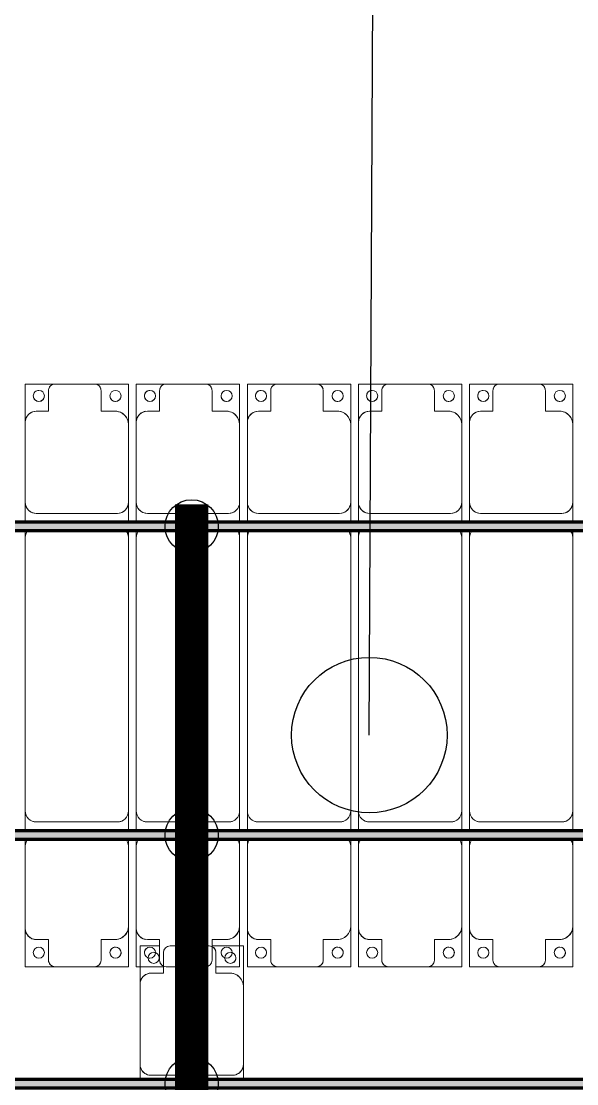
# Model space of a CAD drawing. Header units: millimetres. Extents: x -291190 to 146725, y 19759 to 185158.
# Drawn here: x -263947 to -261447, y 135990 to 140775 of the extents above; entities that cross this region are included whole.
import ezdxf

# ---------------------------------------------------------------- set-up
doc = ezdxf.new("R2010")
doc.units = ezdxf.units.MM
doc.layers.add('A-GENM', color=13, linetype='Continuous', lineweight=9)
doc.layers.add('S-BEAM', color=12, linetype='Continuous', lineweight=9)
for name, color, linetype in [('GC-BICH NEO', 6, 'Continuous'), ('GC-DAY NEO', 5, 'Continuous'), ('GC-HOP 40x60 GIA CUONG', 1, 'Continuous')]:
    doc.layers.add(name, color=color, linetype=linetype)

# ---------------------------------------------------------------- blocks, each defined once
blk = doc.blocks.new('Dầm C52 - Dầm C52-73883-KHUNG KẾT CẤU BÈ PIN 4')
at = {"layer": 'S-BEAM', "lineweight": 140}
blk.add_hatch(color=1, dxfattribs=at).paths.add_polyline_path([(-174539.9, 20), (-174539.9, -20), (174539.9, -20), (174539.9, 20), (-173700.3, 20)])
at = {"layer": 'S-BEAM', "color": 1, "lineweight": 140}
for p, q in [((-174539.9, 20), (174539.9, 20)), ((174539.9, -20), (-174539.9, -20))]:
    blk.add_line(p, q, dxfattribs=at)
blk = doc.blocks.new('Dai phao do pin - DẢI PHAO ĐỠ PIN-V50-KHUNG KẾT CẤU BÈ PIN 4')
at = {"layer": 'A-GENM', "color": 7}
for p, q in [((-1312.2, 241.6), (-1129.7, 241.6)), ((-1312.2, 101.2), (-1312.2, 241.6)), ((-1312.2, 241.6), (-1312.2, 223.4)), ((-1129.7, 241.6), (-1312.2, 241.6)), ((-779.7, 241.6), (-1129.7, 241.6)), ((-779.7, 241.6), (-711.7, 241.6)), ((-779.7, 241.6), (-711.7, 241.6)), ((-729.7, -173.4), (-729.7, 191.6)), ((-1312.2, 171.3), (-1312.2, 156.1)), ((-1189.7, 181.6), (-1189.7, 118.2)), ((-1312.2, 142), (-1312.2, 123.8)), ((-1189.7, 118.2), (-1282.2, 118.2)), ((-1312.2, 88.2), (-1312.2, -88.2)), ((-1312.2, -223.4), (-1312.2, -135.2)), ((-1282.2, -118.2), (-1189.7, -118.2)), ((-1189.7, -118.2), (-1189.7, -173.4)), ((-1312.2, -146), (-1312.2, -166.1)), ((-1312.2, -175.4), (-1312.2, -212.7)), ((-1139.7, -223.4), (-1312.2, -223.4)), ((-1248.2, -223.4), (-1229.3, -223.4)), ((-1221, -223.4), (-1139.7, -223.4)), ((-1139.7, -223.4), (-779.7, -223.4)), ((-711.7, -223.4), (-779.7, -223.4)), ((-711.7, -223.4), (-779.7, -223.4))]:
    blk.add_line(p, q, dxfattribs=at)
for centre, radius, start, end in [((-1129.7, 181.6), 60, 90, 180), ((-779.7, 191.6), 50, 360, 90), ((-779.7, 191.6), 50, 360, 75), ((-1258.6, 183.2), 25, 0, 180), ((-1258.6, 183.2), 25, 30, 75), ((-1129.7, 181.6), 60, 120, 180), ((-1258.6, 183.2), 25, 165, 180), ((-1258.6, 183.2), 25, 180, 0), ((-1258.6, 183.2), 25, 180, 270), ((-1282.2, 88.2), 30, 90, 180), ((-1282.2, 88.2), 30, 105, 150), ((-1282.2, -88.2), 30, 180, 270), ((-1258.6, -161.8), 25, 0, 180), ((-1258.6, -161.8), 25, 45, 75), ((-1258.6, -161.8), 25, 165, 180), ((-1258.6, -161.8), 25, 180, 0), ((-1258.6, -161.8), 25, 180, 270), ((-1139.7, -173.4), 50, 180, 270), ((-1139.7, -173.4), 50, 180, 255), ((-779.7, -173.4), 50, 270, 360), ((-779.7, -173.4), 50, 285, 360), ((-1139.7, -173.4), 50, 210, 225), ((-1139.7, -173.4), 50, 210, 225)]:
    blk.add_arc(centre, radius, start, end, dxfattribs=at)
blk = doc.blocks.new('Dải phao đi lại kèm đỡ invester - DẢI PHAO ĐI LẠI-71182-KHUNG KẾT CẤU BÈ PIN 4')
at = {"layer": 'A-GENM', "color": 7}
for p, q in [((19758.4, 1312.2), (19911.8, 1312.2)), ((19758.4, 1129.7), (19758.4, 1312.2)), ((19758.4, 1312.2), (19758.4, 1129.7)), ((19911.8, 1312.2), (19758.4, 1312.2)), ((20088.2, 1312.2), (19911.8, 1312.2)), ((20088.2, 1312.2), (20223.4, 1312.2)), ((20223.4, 1312.2), (20088.2, 1312.2)), ((20223.4, 1312.2), (20223.4, 1139.7)), ((20223.4, 1139.7), (20223.4, 1312.2)), ((20258.4, 1312.2), (20411.8, 1312.2)), ((20258.4, 1129.7), (20258.4, 1312.2)), ((20258.4, 1312.2), (20258.4, 1129.7)), ((20411.8, 1312.2), (20258.4, 1312.2)), ((20588.2, 1312.2), (20411.8, 1312.2)), ((20588.2, 1312.2), (20723.4, 1312.2)), ((20723.4, 1312.2), (20588.2, 1312.2)), ((20723.4, 1312.2), (20723.4, 1139.7)), ((20723.4, 1139.7), (20723.4, 1312.2)), ((20758.4, 1312.2), (20911.8, 1312.2)), ((20758.4, 1129.7), (20758.4, 1312.2)), ((20758.4, 1312.2), (20758.4, 1129.7)), ((20911.8, 1312.2), (20758.4, 1312.2)), ((21088.2, 1312.2), (20911.8, 1312.2)), ((21088.2, 1312.2), (21223.4, 1312.2)), ((21223.4, 1312.2), (21088.2, 1312.2)), ((21223.4, 1312.2), (21223.4, 1139.7)), ((21223.4, 1139.7), (21223.4, 1312.2)), ((21258.4, 1312.2), (21364.8, 1312.2)), ((21258.4, 1129.7), (21258.4, 1312.2)), ((21308.1, 1312.2), (21296.2, 1312.2)), ((21345.9, 1312.2), (21332.6, 1312.2)), ((21588.2, 1312.2), (21411.8, 1312.2)), ((21601.2, 1312.2), (21723.4, 1312.2)), ((21625.3, 1312.2), (21610.3, 1312.2)), ((21657, 1312.2), (21644.7, 1312.2)), ((21723.4, 1312.2), (21705.4, 1312.2)), ((21723.4, 1312.2), (21723.4, 1139.7)), ((21723.4, 1139.7), (21723.4, 1312.2)), ((21758.4, 1312.2), (21911.8, 1312.2)), ((21758.4, 1129.7), (21758.4, 1312.2)), ((21758.4, 1312.2), (21758.4, 1129.7)), ((21911.8, 1312.2), (21758.4, 1312.2)), ((22088.2, 1312.2), (21911.8, 1312.2)), ((22088.2, 1312.2), (22223.4, 1312.2)), ((22223.4, 1312.2), (22088.2, 1312.2)), ((22223.4, 1312.2), (22223.4, 1139.7)), ((22223.4, 1139.7), (22223.4, 1312.2)), ((19881.8, 1282.2), (19881.8, 1189.7)), ((20118.2, 1189.7), (20118.2, 1282.2)), ((20381.8, 1282.2), (20381.8, 1189.7)), ((20618.2, 1189.7), (20618.2, 1282.2)), ((20881.8, 1282.2), (20881.8, 1189.7)), ((21118.2, 1189.7), (21118.2, 1282.2)), ((21258.4, 1248.4), (21258.4, 1227)), ((21381.8, 1282.2), (21381.8, 1189.7)), ((21618.2, 1189.7), (21618.2, 1282.2)), ((21881.8, 1282.2), (21881.8, 1189.7)), ((22118.2, 1189.7), (22118.2, 1282.2)), ((21258.4, 1219.8), (21258.4, 1129.7)), ((19881.8, 1189.7), (19818.4, 1189.7)), ((20173.4, 1189.7), (20118.2, 1189.7)), ((20381.8, 1189.7), (20318.4, 1189.7)), ((20673.4, 1189.7), (20618.2, 1189.7)), ((20881.8, 1189.7), (20818.4, 1189.7)), ((21173.4, 1189.7), (21118.2, 1189.7)), ((21381.8, 1189.7), (21318.4, 1189.7)), ((21673.4, 1189.7), (21618.2, 1189.7)), ((21881.8, 1189.7), (21818.4, 1189.7)), ((22173.4, 1189.7), (22118.2, 1189.7)), ((19758.4, 1129.7), (19758.4, 769.7)), ((20223.4, 769.7), (20223.4, 1139.7)), ((20258.4, 1129.7), (20258.4, 769.7)), ((20723.4, 769.7), (20723.4, 1139.7)), ((20758.4, 1129.7), (20758.4, 769.7)), ((21223.4, 769.7), (21223.4, 1139.7)), ((21258.4, 1129.7), (21258.4, 769.7)), ((21723.4, 769.7), (21723.4, 1139.7)), ((21758.4, 1129.7), (21758.4, 769.7)), ((22223.4, 769.7), (22223.4, 1139.7)), ((19758.4, 739.2), (19758.4, 769.7)), ((19758.4, 739.2), (19758.4, 769.7)), ((20223.4, 769.7), (20223.4, 739.2)), ((20223.4, 769.7), (20223.4, 739.2)), ((20258.4, 739.2), (20258.4, 769.7)), ((20258.4, 739.2), (20258.4, 769.7)), ((20723.4, 769.7), (20723.4, 739.2)), ((20723.4, 769.7), (20723.4, 739.2)), ((20758.4, 739.2), (20758.4, 769.7)), ((20758.4, 739.2), (20758.4, 769.7)), ((21223.4, 769.7), (21223.4, 739.2)), ((21223.4, 769.7), (21223.4, 739.2)), ((21258.4, 739.2), (21258.4, 769.7)), ((21258.4, 739.2), (21258.4, 769.7)), ((21723.4, 769.7), (21723.4, 739.2)), ((21723.4, 769.7), (21723.4, 739.2)), ((21758.4, 739.2), (21758.4, 769.7)), ((21758.4, 739.2), (21758.4, 769.7)), ((22223.4, 769.7), (22223.4, 739.2)), ((22223.4, 769.7), (22223.4, 739.2)), ((19758.4, 610.3), (19758.4, 699.2)), ((19758.4, 610.3), (19758.4, 699.2)), ((20223.4, 699.2), (20223.4, 610.3)), ((20223.4, 699.2), (20223.4, 610.3)), ((20258.4, 610.3), (20258.4, 699.2)), ((20258.4, 610.3), (20258.4, 699.2)), ((20723.4, 699.2), (20723.4, 610.3)), ((20723.4, 699.2), (20723.4, 610.3)), ((20758.4, 610.3), (20758.4, 699.2)), ((20758.4, 610.3), (20758.4, 699.2)), ((21223.4, 699.2), (21223.4, 610.3)), ((21223.4, 699.2), (21223.4, 610.3)), ((21258.4, 610.3), (21258.4, 699.2)), ((21258.4, 610.3), (21258.4, 699.2)), ((21723.4, 699.2), (21723.4, 610.3)), ((21723.4, 699.2), (21723.4, 610.3)), ((21758.4, 610.3), (21758.4, 699.2)), ((21758.4, 610.3), (21758.4, 699.2)), ((22223.4, 699.2), (22223.4, 610.3)), ((22223.4, 699.2), (22223.4, 610.3)), ((20173.4, 660.3), (19808.4, 660.3)), ((20673.4, 660.3), (20308.4, 660.3)), ((21173.4, 660.3), (20808.4, 660.3)), ((21673.4, 660.3), (21308.4, 660.3)), ((22173.4, 660.3), (21808.4, 660.3)), ((19758.4, 610.3), (19758.4, -620.3)), ((20223.4, -620.3), (20223.4, 610.3)), ((20258.4, 610.3), (20258.4, -620.3)), ((20723.4, -620.3), (20723.4, 610.3)), ((20758.4, 610.3), (20758.4, -620.3)), ((21223.4, -620.3), (21223.4, 610.3)), ((21258.4, 610.3), (21258.4, -620.3)), ((21723.4, -620.3), (21723.4, 610.3)), ((21758.4, 610.3), (21758.4, -620.3)), ((22223.4, -620.3), (22223.4, 610.3)), ((19758.4, -650.8), (19758.4, -620.3)), ((19758.4, -650.8), (19758.4, -620.3)), ((20223.4, -620.3), (20223.4, -650.8)), ((20223.4, -620.3), (20223.4, -650.8)), ((20258.4, -650.8), (20258.4, -620.3)), ((20258.4, -650.8), (20258.4, -620.3)), ((20723.4, -620.3), (20723.4, -650.8)), ((20723.4, -620.3), (20723.4, -650.8)), ((20758.4, -650.8), (20758.4, -620.3)), ((20758.4, -650.8), (20758.4, -620.3)), ((21223.4, -620.3), (21223.4, -650.8)), ((21223.4, -620.3), (21223.4, -650.8)), ((21258.4, -650.8), (21258.4, -620.3)), ((21258.4, -650.8), (21258.4, -620.3)), ((21723.4, -620.3), (21723.4, -650.8)), ((21723.4, -620.3), (21723.4, -650.8)), ((21758.4, -650.8), (21758.4, -620.3)), ((21758.4, -650.8), (21758.4, -620.3)), ((22223.4, -620.3), (22223.4, -650.8)), ((22223.4, -620.3), (22223.4, -650.8)), ((19758.4, -779.7), (19758.4, -690.8)), ((19758.4, -779.7), (19758.4, -690.8)), ((20223.4, -690.8), (20223.4, -779.7)), ((20223.4, -690.8), (20223.4, -779.7)), ((20258.4, -779.7), (20258.4, -690.8)), ((20258.4, -779.7), (20258.4, -690.8)), ((20723.4, -690.8), (20723.4, -779.7)), ((20723.4, -690.8), (20723.4, -779.7)), ((20758.4, -779.7), (20758.4, -690.8)), ((20758.4, -779.7), (20758.4, -690.8)), ((21223.4, -690.8), (21223.4, -779.7)), ((21223.4, -690.8), (21223.4, -779.7)), ((21258.4, -779.7), (21258.4, -690.8)), ((21258.4, -779.7), (21258.4, -690.8)), ((21723.4, -690.8), (21723.4, -779.7)), ((21723.4, -690.8), (21723.4, -779.7)), ((21758.4, -779.7), (21758.4, -690.8)), ((21758.4, -779.7), (21758.4, -690.8)), ((22223.4, -690.8), (22223.4, -779.7)), ((22223.4, -690.8), (22223.4, -779.7)), ((20173.4, -729.7), (19808.4, -729.7)), ((20673.4, -729.7), (20308.4, -729.7)), ((21173.4, -729.7), (20808.4, -729.7)), ((21673.4, -729.7), (21308.4, -729.7)), ((22173.4, -729.7), (21808.4, -729.7)), ((19758.4, -779.7), (19758.4, -1129.7)), ((20223.4, -1139.7), (20223.4, -779.7)), ((20258.4, -779.7), (20258.4, -1129.7)), ((20723.4, -1139.7), (20723.4, -779.7)), ((20758.4, -779.7), (20758.4, -1129.7)), ((21223.4, -1139.7), (21223.4, -779.7)), ((21258.4, -779.7), (21258.4, -1129.7)), ((21723.4, -1139.7), (21723.4, -779.7)), ((21758.4, -779.7), (21758.4, -1129.7)), ((22223.4, -1139.7), (22223.4, -779.7)), ((19758.4, -1312.2), (19758.4, -1129.7)), ((19758.4, -1129.7), (19758.4, -1312.2)), ((20223.4, -1139.7), (20223.4, -1312.2)), ((20223.4, -1312.2), (20223.4, -1139.7)), ((20258.4, -1312.2), (20258.4, -1129.7)), ((20258.4, -1129.7), (20258.4, -1312.2)), ((20723.4, -1139.7), (20723.4, -1312.2)), ((20723.4, -1312.2), (20723.4, -1139.7)), ((20758.4, -1312.2), (20758.4, -1129.7)), ((20758.4, -1129.7), (20758.4, -1312.2)), ((21223.4, -1139.7), (21223.4, -1312.2)), ((21223.4, -1312.2), (21223.4, -1139.7)), ((21258.4, -1312.2), (21258.4, -1129.7)), ((21258.4, -1129.7), (21258.4, -1312.2)), ((21723.4, -1139.7), (21723.4, -1312.2)), ((21723.4, -1312.2), (21723.4, -1139.7)), ((21758.4, -1312.2), (21758.4, -1129.7)), ((21758.4, -1129.7), (21758.4, -1312.2)), ((22223.4, -1139.7), (22223.4, -1312.2)), ((22223.4, -1312.2), (22223.4, -1139.7)), ((19818.4, -1189.7), (19881.8, -1189.7)), ((19881.8, -1189.7), (19881.8, -1282.2)), ((20118.2, -1282.2), (20118.2, -1189.7)), ((20118.2, -1189.7), (20173.4, -1189.7)), ((20318.4, -1189.7), (20381.8, -1189.7)), ((20381.8, -1189.7), (20381.8, -1282.2)), ((20618.2, -1282.2), (20618.2, -1189.7)), ((20618.2, -1189.7), (20673.4, -1189.7)), ((20818.4, -1189.7), (20881.8, -1189.7)), ((20881.8, -1189.7), (20881.8, -1282.2)), ((21118.2, -1282.2), (21118.2, -1189.7)), ((21118.2, -1189.7), (21173.4, -1189.7)), ((21318.4, -1189.7), (21381.8, -1189.7)), ((21381.8, -1189.7), (21381.8, -1282.2)), ((21618.2, -1282.2), (21618.2, -1189.7)), ((21618.2, -1189.7), (21673.4, -1189.7)), ((21818.4, -1189.7), (21881.8, -1189.7)), ((21881.8, -1189.7), (21881.8, -1282.2)), ((22118.2, -1282.2), (22118.2, -1189.7)), ((22118.2, -1189.7), (22173.4, -1189.7)), ((19911.8, -1312.2), (19758.4, -1312.2)), ((19758.4, -1312.2), (19911.8, -1312.2)), ((19911.8, -1312.2), (20088.2, -1312.2)), ((20223.4, -1312.2), (20088.2, -1312.2)), ((20088.2, -1312.2), (20223.4, -1312.2)), ((20411.8, -1312.2), (20258.4, -1312.2)), ((20258.4, -1312.2), (20411.8, -1312.2)), ((20411.8, -1312.2), (20588.2, -1312.2)), ((20723.4, -1312.2), (20588.2, -1312.2)), ((20588.2, -1312.2), (20723.4, -1312.2)), ((20911.8, -1312.2), (20758.4, -1312.2)), ((20758.4, -1312.2), (20911.8, -1312.2)), ((20911.8, -1312.2), (21088.2, -1312.2)), ((21223.4, -1312.2), (21088.2, -1312.2)), ((21088.2, -1312.2), (21223.4, -1312.2)), ((21411.8, -1312.2), (21258.4, -1312.2)), ((21258.4, -1312.2), (21411.8, -1312.2)), ((21411.8, -1312.2), (21588.2, -1312.2)), ((21723.4, -1312.2), (21588.2, -1312.2)), ((21588.2, -1312.2), (21723.4, -1312.2)), ((21911.8, -1312.2), (21758.4, -1312.2)), ((21758.4, -1312.2), (21911.8, -1312.2)), ((21911.8, -1312.2), (22088.2, -1312.2)), ((22223.4, -1312.2), (22088.2, -1312.2)), ((22088.2, -1312.2), (22223.4, -1312.2))]:
    blk.add_line(p, q, dxfattribs=at)
for centre, radius, start, end in [((19911.8, 1282.2), 30, 90, 180), ((19911.8, 1282.2), 30, 105, 165), ((19911.8, 1282.2), 30, 135, 165), ((19911.8, 1282.2), 30, 135, 165), ((19911.8, 1282.2), 30, 105, 120), ((19911.8, 1282.2), 30, 105, 120), ((20088.2, 1282.2), 30, 360, 90), ((20088.2, 1282.2), 30, 60, 75), ((20088.2, 1282.2), 30, 15, 75), ((20088.2, 1282.2), 30, 60, 75), ((20088.2, 1282.2), 30, 15, 30), ((20088.2, 1282.2), 30, 15, 30), ((20411.8, 1282.2), 30, 90, 180), ((20411.8, 1282.2), 30, 105, 165), ((20411.8, 1282.2), 30, 135, 165), ((20411.8, 1282.2), 30, 135, 165), ((20411.8, 1282.2), 30, 105, 120), ((20411.8, 1282.2), 30, 105, 120), ((20588.2, 1282.2), 30, 360, 90), ((20588.2, 1282.2), 30, 60, 75), ((20588.2, 1282.2), 30, 15, 75), ((20588.2, 1282.2), 30, 60, 75), ((20588.2, 1282.2), 30, 15, 30), ((20588.2, 1282.2), 30, 15, 30), ((20911.8, 1282.2), 30, 90, 180), ((20911.8, 1282.2), 30, 105, 165), ((20911.8, 1282.2), 30, 135, 165), ((20911.8, 1282.2), 30, 135, 165), ((20911.8, 1282.2), 30, 105, 120), ((20911.8, 1282.2), 30, 105, 120), ((21088.2, 1282.2), 30, 360, 90), ((21088.2, 1282.2), 30, 60, 75), ((21088.2, 1282.2), 30, 15, 75), ((21088.2, 1282.2), 30, 60, 75), ((21088.2, 1282.2), 30, 15, 30), ((21088.2, 1282.2), 30, 15, 30), ((21411.8, 1282.2), 30, 90, 180), ((21588.2, 1282.2), 30, 360, 90), ((21588.2, 1282.2), 30, 15, 60), ((21911.8, 1282.2), 30, 90, 180), ((21911.8, 1282.2), 30, 105, 165), ((21911.8, 1282.2), 30, 135, 165), ((21911.8, 1282.2), 30, 135, 165), ((21911.8, 1282.2), 30, 105, 120), ((21911.8, 1282.2), 30, 105, 120), ((22088.2, 1282.2), 30, 360, 90), ((22088.2, 1282.2), 30, 60, 75), ((22088.2, 1282.2), 30, 15, 75), ((22088.2, 1282.2), 30, 60, 75), ((22088.2, 1282.2), 30, 15, 30), ((22088.2, 1282.2), 30, 15, 30), ((19816.8, 1248.6), 25, 90, 270), ((19816.8, 1248.6), 25, 90, 255), ((19816.8, 1248.6), 25, 270, 90), ((19816.8, 1248.6), 25, 0, 90), ((20161.8, 1248.6), 25, 90, 270), ((20161.8, 1248.6), 25, 90, 180), ((20161.8, 1248.6), 25, 270, 90), ((20161.8, 1248.6), 25, 270, 90), ((20316.8, 1248.6), 25, 90, 270), ((20316.8, 1248.6), 25, 90, 255), ((20316.8, 1248.6), 25, 270, 90), ((20316.8, 1248.6), 25, 0, 90), ((20661.8, 1248.6), 25, 90, 270), ((20661.8, 1248.6), 25, 90, 180), ((20661.8, 1248.6), 25, 270, 90), ((20661.8, 1248.6), 25, 270, 90), ((20816.8, 1248.6), 25, 90, 270), ((20816.8, 1248.6), 25, 90, 255), ((20816.8, 1248.6), 25, 270, 90), ((20816.8, 1248.6), 25, 0, 90), ((21161.8, 1248.6), 25, 90, 270), ((21161.8, 1248.6), 25, 90, 180), ((21161.8, 1248.6), 25, 270, 90), ((21161.8, 1248.6), 25, 270, 90), ((21316.8, 1248.6), 25, 90, 270), ((21316.8, 1248.6), 25, 90, 180), ((21316.8, 1248.6), 25, 270, 90), ((21316.8, 1248.6), 25, 0, 90), ((21661.8, 1248.6), 25, 90, 270), ((21661.8, 1248.6), 25, 90, 180), ((21661.8, 1248.6), 25, 270, 90), ((21661.8, 1248.6), 25, 75, 90), ((21661.8, 1248.6), 25, 316.4348, 0), ((21816.8, 1248.6), 25, 90, 270), ((21816.8, 1248.6), 25, 90, 255), ((21816.8, 1248.6), 25, 270, 90), ((21816.8, 1248.6), 25, 0, 90), ((22161.8, 1248.6), 25, 90, 270), ((22161.8, 1248.6), 25, 90, 180), ((22161.8, 1248.6), 25, 270, 90), ((22161.8, 1248.6), 25, 270, 90), ((19816.8, 1248.6), 25, 270, 285), ((19816.8, 1248.6), 25, 300, 345), ((20161.8, 1248.6), 25, 195, 255), ((20316.8, 1248.6), 25, 270, 285), ((20316.8, 1248.6), 25, 300, 345), ((20661.8, 1248.6), 25, 195, 255), ((20816.8, 1248.6), 25, 270, 285), ((20816.8, 1248.6), 25, 300, 345), ((21161.8, 1248.6), 25, 195, 255), ((21316.8, 1248.6), 25, 330, 345), ((21816.8, 1248.6), 25, 270, 285), ((21816.8, 1248.6), 25, 300, 345), ((22161.8, 1248.6), 25, 195, 255), ((19818.4, 1129.7), 60, 90, 180), ((19818.4, 1129.7), 60, 90, 150), ((19818.4, 1129.7), 60, 135, 150), ((19818.4, 1129.7), 60, 135, 150), ((20173.4, 1139.7), 50, 0, 90), ((20173.4, 1139.7), 50, 45, 90), ((20173.4, 1139.7), 50, 15, 90), ((20173.4, 1139.7), 50, 45, 90), ((20318.4, 1129.7), 60, 90, 180), ((20318.4, 1129.7), 60, 90, 150), ((20318.4, 1129.7), 60, 135, 150), ((20318.4, 1129.7), 60, 135, 150), ((20673.4, 1139.7), 50, 0, 90), ((20673.4, 1139.7), 50, 45, 90), ((20673.4, 1139.7), 50, 15, 90), ((20673.4, 1139.7), 50, 45, 90), ((20818.4, 1129.7), 60, 90, 180), ((20818.4, 1129.7), 60, 90, 142.2297), ((20818.4, 1129.7), 60, 135, 142.2297), ((20818.4, 1129.7), 60, 135, 142.2297), ((21173.4, 1139.7), 50, 0, 90), ((21173.4, 1139.7), 50, 45, 90), ((21173.4, 1139.7), 50, 15, 90), ((21173.4, 1139.7), 50, 45, 90), ((21318.4, 1129.7), 60, 90, 180), ((21318.4, 1129.7), 60, 90, 150), ((21318.4, 1129.7), 60, 135, 150), ((21318.4, 1129.7), 60, 135, 150), ((21673.4, 1139.7), 50, 0, 90), ((21673.4, 1139.7), 50, 45, 82.512), ((21673.4, 1139.7), 50, 15, 82.512), ((21673.4, 1139.7), 50, 45, 82.512), ((21818.4, 1129.7), 60, 90, 180), ((21818.4, 1129.7), 60, 90, 150), ((21818.4, 1129.7), 60, 135, 150), ((21818.4, 1129.7), 60, 135, 150), ((22173.4, 1139.7), 50, 0, 90), ((22173.4, 1139.7), 50, 45, 90), ((22173.4, 1139.7), 50, 15, 90), ((22173.4, 1139.7), 50, 45, 90), ((19808.4, 769.7), 50, 180, 225), ((20173.4, 769.7), 50, 315, 0), ((20308.4, 769.7), 50, 180, 225), ((20673.4, 769.7), 50, 315, 0), ((20808.4, 769.7), 50, 180, 221.8535), ((21173.4, 769.7), 50, 315, 0), ((21308.4, 769.7), 50, 180, 225), ((21673.4, 769.7), 50, 315, 0), ((21808.4, 769.7), 50, 180, 225), ((22173.4, 769.7), 50, 315, 0), ((19808.4, 769.7), 50, 195, 225), ((20173.4, 769.7), 50, 315, 345), ((20308.4, 769.7), 50, 195, 225), ((20673.4, 769.7), 50, 315, 345), ((20808.4, 769.7), 50, 195, 221.8535), ((21173.4, 769.7), 50, 315, 345), ((21308.4, 769.7), 50, 195, 225), ((21673.4, 769.7), 50, 315, 345), ((21808.4, 769.7), 50, 195, 225), ((22173.4, 769.7), 50, 315, 345), ((19808.4, 610.3), 50, 90, 180), ((19808.4, 610.3), 50, 150, 180), ((19808.4, 610.3), 50, 105, 120), ((20173.4, 610.3), 50, 360, 90), ((20173.4, 610.3), 50, 60, 90), ((20173.4, 610.3), 50, 15, 30), ((20308.4, 610.3), 50, 90, 180), ((20308.4, 610.3), 50, 150, 180), ((20308.4, 610.3), 50, 105, 120), ((20673.4, 610.3), 50, 360, 90), ((20673.4, 610.3), 50, 60, 90), ((20673.4, 610.3), 50, 15, 30), ((20808.4, 610.3), 50, 90, 180), ((20808.4, 610.3), 50, 150, 180), ((20808.4, 610.3), 50, 105, 120), ((21173.4, 610.3), 50, 360, 90), ((21173.4, 610.3), 50, 60, 90), ((21173.4, 610.3), 50, 15, 30), ((21308.4, 610.3), 50, 90, 180), ((21308.4, 610.3), 50, 150, 180), ((21308.4, 610.3), 50, 105, 120), ((21673.4, 610.3), 50, 360, 90), ((21673.4, 610.3), 50, 60, 75), ((21673.4, 610.3), 50, 15, 30), ((21808.4, 610.3), 50, 90, 180), ((21808.4, 610.3), 50, 150, 180), ((21808.4, 610.3), 50, 105, 120), ((22173.4, 610.3), 50, 360, 90), ((22173.4, 610.3), 50, 60, 90), ((22173.4, 610.3), 50, 15, 30), ((19808.4, -620.3), 50, 180, 225), ((20173.4, -620.3), 50, 315, 0), ((20173.4, -620.3), 50, 330, 0), ((20308.4, -620.3), 50, 180, 225), ((20673.4, -620.3), 50, 315, 0), ((20673.4, -620.3), 50, 330, 0), ((20808.4, -620.3), 50, 180, 221.8535), ((21173.4, -620.3), 50, 315, 0), ((21173.4, -620.3), 50, 330, 0), ((21308.4, -620.3), 50, 180, 225), ((21673.4, -620.3), 50, 315, 0), ((21673.4, -620.3), 50, 330, 0), ((21808.4, -620.3), 50, 180, 225), ((22173.4, -620.3), 50, 315, 0), ((22173.4, -620.3), 50, 330, 0), ((19808.4, -620.3), 50, 195, 210), ((20308.4, -620.3), 50, 195, 210), ((20808.4, -620.3), 50, 195, 210), ((21308.4, -620.3), 50, 195, 210), ((21808.4, -620.3), 50, 195, 210), ((19808.4, -779.7), 50, 90, 180), ((19808.4, -779.7), 50, 90, 165), ((20173.4, -779.7), 50, 360, 90), ((20173.4, -779.7), 50, 15, 90), ((20308.4, -779.7), 50, 90, 180), ((20308.4, -779.7), 50, 90, 165), ((20673.4, -779.7), 50, 360, 90), ((20673.4, -779.7), 50, 15, 90), ((20808.4, -779.7), 50, 90, 180), ((20808.4, -779.7), 50, 90, 165), ((21173.4, -779.7), 50, 360, 90), ((21173.4, -779.7), 50, 15, 90), ((21308.4, -779.7), 50, 90, 180), ((21308.4, -779.7), 50, 90, 165), ((21673.4, -779.7), 50, 360, 90), ((21673.4, -779.7), 50, 15, 82.512), ((21808.4, -779.7), 50, 90, 180), ((21808.4, -779.7), 50, 90, 165), ((22173.4, -779.7), 50, 360, 90), ((22173.4, -779.7), 50, 15, 90), ((19818.4, -1129.7), 60, 180, 270), ((20173.4, -1139.7), 50, 270, 360), ((20318.4, -1129.7), 60, 180, 270), ((20673.4, -1139.7), 50, 270, 360), ((20818.4, -1129.7), 60, 180, 270), ((21173.4, -1139.7), 50, 270, 360), ((21318.4, -1129.7), 60, 180, 270), ((21673.4, -1139.7), 50, 270, 360), ((21818.4, -1129.7), 60, 180, 270), ((22173.4, -1139.7), 50, 270, 360), ((19818.4, -1129.7), 60, 210, 270), ((20173.4, -1139.7), 50, 270, 345), ((20173.4, -1139.7), 50, 300, 315), ((20173.4, -1139.7), 50, 300, 315), ((20318.4, -1129.7), 60, 210, 270), ((20673.4, -1139.7), 50, 270, 345), ((20673.4, -1139.7), 50, 300, 315), ((20673.4, -1139.7), 50, 300, 315), ((20818.4, -1129.7), 60, 217.7703, 270), ((21173.4, -1139.7), 50, 270, 345), ((21173.4, -1139.7), 50, 300, 315), ((21173.4, -1139.7), 50, 300, 315), ((21318.4, -1129.7), 60, 210, 270), ((21673.4, -1139.7), 50, 277.488, 345), ((21673.4, -1139.7), 50, 300, 315), ((21673.4, -1139.7), 50, 300, 315), ((21818.4, -1129.7), 60, 210, 270), ((22173.4, -1139.7), 50, 270, 345), ((22173.4, -1139.7), 50, 300, 315), ((22173.4, -1139.7), 50, 300, 315), ((19816.8, -1258.6), 25, 90, 270), ((19816.8, -1258.6), 25, 90, 165), ((19816.8, -1258.6), 25, 270, 90), ((19816.8, -1258.6), 25, 75, 90), ((19816.8, -1258.6), 25, 15, 60), ((20161.8, -1258.6), 25, 90, 270), ((20161.8, -1258.6), 25, 90, 165), ((20161.8, -1258.6), 25, 270, 90), ((20161.8, -1258.6), 25, 15, 90), ((20316.8, -1258.6), 25, 90, 270), ((20316.8, -1258.6), 25, 90, 165), ((20316.8, -1258.6), 25, 270, 90), ((20316.8, -1258.6), 25, 75, 90), ((20316.8, -1258.6), 25, 15, 60), ((20661.8, -1258.6), 25, 90, 270), ((20661.8, -1258.6), 25, 90, 165), ((20661.8, -1258.6), 25, 270, 90), ((20661.8, -1258.6), 25, 15, 90), ((20816.8, -1258.6), 25, 90, 270), ((20816.8, -1258.6), 25, 90, 165), ((20816.8, -1258.6), 25, 270, 90), ((20816.8, -1258.6), 25, 75, 90), ((20816.8, -1258.6), 25, 15, 60), ((21161.8, -1258.6), 25, 90, 270), ((21161.8, -1258.6), 25, 90, 165), ((21161.8, -1258.6), 25, 270, 90), ((21161.8, -1258.6), 25, 15, 90), ((21316.8, -1258.6), 25, 90, 270), ((21316.8, -1258.6), 25, 90, 165), ((21316.8, -1258.6), 25, 270, 90), ((21316.8, -1258.6), 25, 75, 90), ((21316.8, -1258.6), 25, 15, 60), ((21661.8, -1258.6), 25, 90, 270), ((21661.8, -1258.6), 25, 90, 165), ((21661.8, -1258.6), 25, 270, 90), ((21661.8, -1258.6), 25, 15, 90), ((21816.8, -1258.6), 25, 90, 270), ((21816.8, -1258.6), 25, 90, 165), ((21816.8, -1258.6), 25, 270, 90), ((21816.8, -1258.6), 25, 75, 90), ((21816.8, -1258.6), 25, 15, 60), ((22161.8, -1258.6), 25, 90, 270), ((22161.8, -1258.6), 25, 90, 165), ((22161.8, -1258.6), 25, 270, 90), ((22161.8, -1258.6), 25, 15, 90), ((19816.8, -1258.6), 25, 180, 270), ((19816.8, -1258.6), 25, 270, 360), ((19911.8, -1282.2), 30, 180, 270), ((19911.8, -1282.2), 30, 195, 225), ((19911.8, -1282.2), 30, 195, 255), ((19911.8, -1282.2), 30, 195, 225), ((20088.2, -1282.2), 30, 270, 0), ((20088.2, -1282.2), 30, 285, 345), ((20088.2, -1282.2), 30, 330, 345), ((20088.2, -1282.2), 30, 330, 345), ((20161.8, -1258.6), 25, 180, 270), ((20161.8, -1258.6), 25, 270, 0), ((20316.8, -1258.6), 25, 180, 270), ((20316.8, -1258.6), 25, 270, 360), ((20411.8, -1282.2), 30, 180, 270), ((20411.8, -1282.2), 30, 195, 225), ((20411.8, -1282.2), 30, 195, 255), ((20411.8, -1282.2), 30, 195, 225), ((20588.2, -1282.2), 30, 270, 0), ((20588.2, -1282.2), 30, 285, 345), ((20588.2, -1282.2), 30, 330, 345), ((20588.2, -1282.2), 30, 330, 345), ((20661.8, -1258.6), 25, 180, 270), ((20661.8, -1258.6), 25, 270, 0), ((20816.8, -1258.6), 25, 180, 270), ((20816.8, -1258.6), 25, 270, 360), ((20911.8, -1282.2), 30, 180, 270), ((20911.8, -1282.2), 30, 195, 225), ((20911.8, -1282.2), 30, 195, 255), ((20911.8, -1282.2), 30, 195, 225), ((21088.2, -1282.2), 30, 270, 0), ((21088.2, -1282.2), 30, 285, 345), ((21088.2, -1282.2), 30, 330, 345), ((21088.2, -1282.2), 30, 330, 345), ((21161.8, -1258.6), 25, 180, 270), ((21161.8, -1258.6), 25, 270, 0), ((21316.8, -1258.6), 25, 180, 270), ((21316.8, -1258.6), 25, 270, 360), ((21411.8, -1282.2), 30, 180, 270), ((21411.8, -1282.2), 30, 195, 225), ((21411.8, -1282.2), 30, 195, 255), ((21411.8, -1282.2), 30, 195, 225), ((21588.2, -1282.2), 30, 270, 0), ((21588.2, -1282.2), 30, 285, 345), ((21588.2, -1282.2), 30, 330, 345), ((21588.2, -1282.2), 30, 330, 345), ((21661.8, -1258.6), 25, 180, 270), ((21661.8, -1258.6), 25, 270, 0), ((21816.8, -1258.6), 25, 180, 270), ((21816.8, -1258.6), 25, 270, 360), ((21911.8, -1282.2), 30, 180, 270), ((21911.8, -1282.2), 30, 195, 225), ((21911.8, -1282.2), 30, 195, 255), ((21911.8, -1282.2), 30, 195, 225), ((22088.2, -1282.2), 30, 270, 0), ((22088.2, -1282.2), 30, 285, 345), ((22088.2, -1282.2), 30, 330, 345), ((22088.2, -1282.2), 30, 330, 345), ((22161.8, -1258.6), 25, 180, 270), ((22161.8, -1258.6), 25, 270, 0), ((19911.8, -1282.2), 30, 240, 255), ((19911.8, -1282.2), 30, 240, 255), ((20088.2, -1282.2), 30, 285, 300), ((20088.2, -1282.2), 30, 285, 300), ((20411.8, -1282.2), 30, 240, 255), ((20411.8, -1282.2), 30, 240, 255), ((20588.2, -1282.2), 30, 285, 300), ((20588.2, -1282.2), 30, 285, 300), ((20911.8, -1282.2), 30, 240, 255), ((20911.8, -1282.2), 30, 240, 255), ((21088.2, -1282.2), 30, 285, 300), ((21088.2, -1282.2), 30, 285, 300), ((21411.8, -1282.2), 30, 240, 255), ((21411.8, -1282.2), 30, 240, 255), ((21588.2, -1282.2), 30, 285, 300), ((21588.2, -1282.2), 30, 285, 300), ((21911.8, -1282.2), 30, 240, 255), ((21911.8, -1282.2), 30, 240, 255), ((22088.2, -1282.2), 30, 285, 300), ((22088.2, -1282.2), 30, 285, 300)]:
    blk.add_arc(centre, radius, start, end, dxfattribs=at)

msp = doc.modelspace()

# ---------------------------------------------------------------- linework, layer by layer
at = {"layer": 'GC-BICH NEO'}
msp.add_circle((-262380.1, 137560.2), 350, dxfattribs=at)
at = {"layer": 'GC-DAY NEO'}
msp.add_line((-262380.1, 137560.2), (-262342.1, 145560.1), dxfattribs=at)
at = {"layer": 'GC-HOP 40x60 GIA CUONG', "const_width": 150}
msp.add_lwpolyline([(-263179.7, 123599.8), (-263179.7, 138599.8)], dxfattribs=at)
at = {"layer": 'GC-HOP 40x60 GIA CUONG'}
for centre in [(-263179.7, 138499.8), (-263179.7, 137109.8), (-263179.7, 135989.8)]:
    msp.add_circle(centre, 120, dxfattribs=at)

# ---------------------------------------------------------------- block references
at = {"layer": 'A-GENM', "color": 7}
for name, p, rotation in [('Dải phao đi lại kèm đỡ invester - DẢI PHAO ĐI LẠI-71182-KHUNG KẾT CẤU BÈ PIN 4', (-241705.7, 137829), 180), ('Dai phao do pin - DẢI PHAO ĐỠ PIN-V50-KHUNG KẾT CẤU BÈ PIN 4', (-263188.7, 135298.2), 269.9999999999996)]:
    msp.add_blockref(name, p, dxfattribs=dict(at, rotation=rotation))
at = {"layer": 'S-BEAM', "color": 1, "lineweight": 140, "rotation": 180}
for p in [(-109123.8, 138499.8), (-109123.8, 137109.8), (-109123.8, 135989.8)]:
    msp.add_blockref('Dầm C52 - Dầm C52-73883-KHUNG KẾT CẤU BÈ PIN 4', p, dxfattribs=at)

doc.saveas('drawing.dxf')
